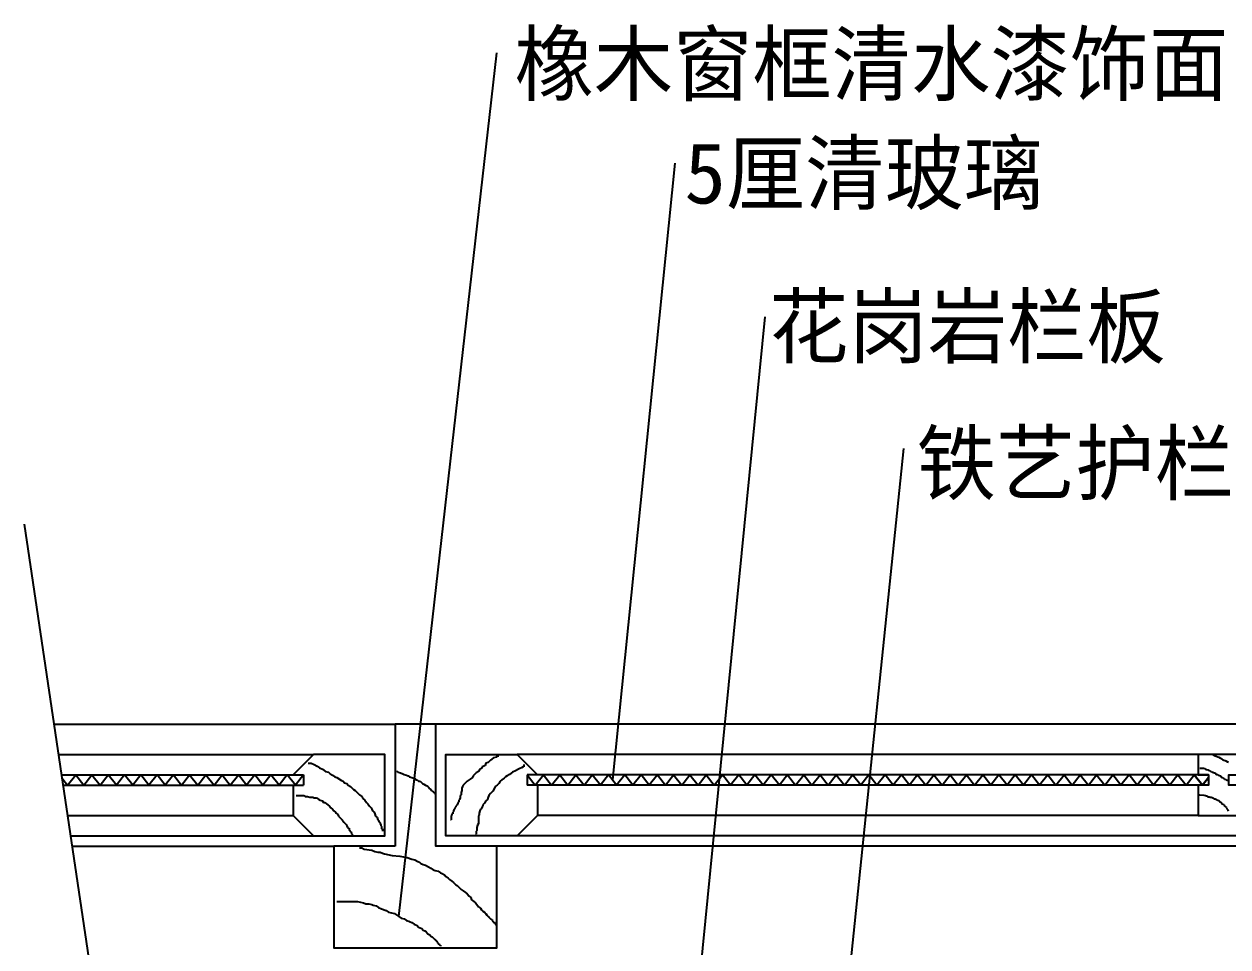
# Model space of a CAD drawing. Header units: metres. Extents: x 237 to 5358, y 156 to 7022.
# Drawn here: x 288 to 1472, y 1803 to 2711 of the extents above; entities that cross this region are included whole.
import ezdxf

# ---------------------------------------------------------------- set-up
doc = ezdxf.new("R2010")
doc.units = ezdxf.units.M
for name, color, linetype in [('3', 3, 'Continuous'), ('4', 4, 'Continuous'), ('7', 7, 'Continuous'), ('BH', 3, 'Continuous'), ('DIM', 3, 'Continuous'), ('TEXT', 3, 'Continuous')]:
    doc.layers.add(name, color=color, linetype=linetype)
doc.dimstyles.get("Standard").update_dxf_attribs({"dimtxt": 2.5, "dimasz": 2.5, "dimexe": 1.25, "dimexo": 0.625, "dimtad": 1, "dimcen": 2.5, "dimazin": 3, "dimtfac": 1, "dimtmove": 0, "dimatfit": 3})

# ---------------------------------------------------------------- blocks, each defined once
blk = doc.blocks.new('BH2')
at = {"layer": 'BH'}
blk.add_lwpolyline([(0, 32), (5, 28), (0, 24), (5, 20), (0, 16), (5, 12), (0, 8), (5, 4), (0, 0)], dxfattribs=at)

msp = doc.modelspace()

# ---------------------------------------------------------------- linework, layer by layer
at = {"layer": '3'}
for p, q in [((330.89, 1932.18), (553, 1932.18)), ((1443, 1932.18), (793, 1932.18))]:
    msp.add_line(p, q, dxfattribs=at)
at = {"layer": '4'}
for p, q in [((317.49, 2022.18), (653, 2022.18)), ((2223, 2022.18), (693, 2022.18)), ((321.96, 1992.18), (573, 1992.18)), ((1443, 1992.18), (773, 1992.18)), ((333.86, 1912.18), (573, 1912.18)), ((2143, 1912.18), (773, 1912.18))]:
    msp.add_line(p, q, dxfattribs=at)
for points in [[(653, 1902.18), (593, 1902.18), (593, 1802.18), (753, 1802.18), (753, 1902.18), (693, 1902.18), (693, 2022.18), (653, 2022.18)], [(1483, 1932.18), (1483, 1962.18), (1473, 1962.18), (1473, 1972.18), (1483, 1972.18), (1483, 1992.18), (1443, 1992.18), (1443, 1972.18), (1453, 1972.18), (1453, 1962.18), (1443, 1962.18), (1443, 1932.18)]]:
    msp.add_lwpolyline(points, close=True, dxfattribs=at)
for points in [[(553, 1962.18), (553, 1932.18), (573, 1912.18), (643, 1912.18), (643, 1992.18), (573, 1992.18), (553, 1972.18)], [(793, 1962.18), (793, 1932.18), (773, 1912.18), (703, 1912.18), (703, 1992.18), (773, 1992.18), (793, 1972.18)]]:
    msp.add_lwpolyline(points, dxfattribs=at)
at = {"layer": '7'}
for p, q in [((324.93, 1972.18), (563, 1972.18)), ((563, 1972.18), (563, 1962.18)), ((1453, 1972.18), (783, 1972.18)), ((783, 1972.18), (783, 1962.18)), ((326.42, 1962.18), (563, 1962.18)), ((1453, 1962.18), (783, 1962.18)), ((335.35, 1902.18), (593, 1902.18)), ((2163, 1902.18), (753, 1902.18))]:
    msp.add_line(p, q, dxfattribs=at)
at = {"layer": 'BH'}
for p, q in [((752.86, 1989.77), (749.89, 1989.03)), ((753.61, 1990.51), (752.86, 1989.77)), ((755.09, 1990.51), (753.61, 1990.51)), ((1457.19, 1992.04), (1457.57, 1992.04)), ((1457.57, 1992.04), (1458.32, 1991.66)), ((1458.32, 1991.66), (1459.46, 1990.9)), ((1459.46, 1990.9), (1463.25, 1989.77)), ((1463.25, 1989.77), (1464.77, 1988.63)), ((567.66, 1983.82), (570.64, 1983.82)), ((570.64, 1983.82), (573.61, 1982.34)), ((573.61, 1982.34), (576.59, 1980.85)), ((576.59, 1980.85), (578.82, 1979.36)), ((578.82, 1979.36), (581.8, 1977.88)), ((581.8, 1977.88), (584.77, 1975.65)), ((736.5, 1977.88), (735.01, 1975.65)), ((737.99, 1978.62), (736.5, 1977.88)), ((738.73, 1980.11), (737.99, 1978.62)), ((740.22, 1980.85), (738.73, 1980.11)), ((741.71, 1981.59), (740.22, 1980.85)), ((742.45, 1983.82), (741.71, 1981.59)), ((744.68, 1984.57), (742.45, 1983.82)), ((746.91, 1986.8), (744.68, 1984.57)), ((749.89, 1989.03), (746.91, 1986.8)), ((774.43, 1977.88), (771.46, 1976.39)), ((775.92, 1978.62), (774.43, 1977.88)), ((777.41, 1979.36), (775.92, 1978.62)), ((778.89, 1980.11), (777.41, 1979.36)), ((779.64, 1980.11), (778.89, 1980.11)), ((779.64, 1982.34), (779.64, 1980.11)), ((1444.68, 1978.78), (1448.09, 1978.78)), ((1448.09, 1978.78), (1449.23, 1978.4)), ((1449.23, 1978.4), (1449.98, 1978.02)), ((1449.98, 1978.02), (1451.12, 1977.64)), ((1451.12, 1977.64), (1452.26, 1977.26)), ((1452.26, 1977.26), (1453.4, 1976.51)), ((1464.77, 1988.63), (1466.28, 1987.87)), ((1466.28, 1987.87), (1467.04, 1987.11)), ((1467.04, 1987.11), (1468.18, 1986.74)), ((1468.18, 1986.74), (1469.32, 1986.36)), ((1469.32, 1986.36), (1470.08, 1985.98)), ((1470.08, 1985.98), (1471.59, 1985.22)), ((1471.59, 1985.22), (1472.73, 1984.84)), ((584.77, 1975.65), (587.75, 1974.9)), ((587.75, 1974.9), (589.23, 1973.42)), ((589.23, 1973.42), (591.46, 1971.93)), ((591.46, 1971.93), (593.7, 1970.44)), ((593.7, 1970.44), (595.93, 1969.7)), ((595.93, 1969.7), (600.39, 1966.73)), ((600.39, 1966.73), (601.88, 1965.98)), ((601.88, 1965.98), (603.36, 1964.5)), ((654.68, 1976.39), (654.68, 1975.65)), ((654.68, 1975.65), (655.43, 1975.65)), ((655.43, 1975.65), (656.17, 1974.9)), ((656.17, 1974.9), (658.4, 1974.16)), ((658.4, 1974.16), (660.63, 1973.42)), ((660.63, 1973.42), (662.12, 1972.67)), ((662.12, 1972.67), (664.35, 1971.93)), ((664.35, 1971.93), (665.84, 1971.19)), ((665.84, 1971.19), (667.33, 1970.44)), ((667.33, 1970.44), (669.56, 1969.7)), ((669.56, 1969.7), (671.05, 1968.96)), ((671.05, 1968.96), (672.54, 1968.96)), ((672.54, 1968.96), (673.28, 1967.47)), ((673.28, 1967.47), (674.77, 1967.47)), ((674.77, 1967.47), (675.51, 1966.73)), ((675.51, 1966.73), (676.25, 1965.98)), ((676.25, 1965.98), (677.74, 1965.98)), ((677.74, 1965.98), (679.23, 1964.5)), ((723.86, 1965.98), (721.62, 1963.75)), ((726.83, 1968.21), (723.86, 1965.98)), ((729.06, 1969.7), (726.83, 1968.21)), ((729.81, 1971.19), (729.06, 1969.7)), ((730.55, 1971.93), (729.81, 1971.19)), ((732.78, 1974.16), (730.55, 1971.93)), ((735.01, 1975.65), (732.78, 1974.16)), ((756.58, 1965.98), (755.09, 1963.75)), ((758.07, 1967.47), (756.58, 1965.98)), ((760.3, 1968.96), (758.07, 1967.47)), ((761.79, 1970.44), (760.3, 1968.96)), ((763.28, 1971.19), (761.79, 1970.44)), ((765.51, 1972.67), (763.28, 1971.19)), ((768.48, 1974.9), (765.51, 1972.67)), ((771.46, 1976.39), (768.48, 1974.9)), ((1453.4, 1976.51), (1454.53, 1976.51)), ((1454.53, 1976.51), (1455.29, 1975.75)), ((1455.29, 1975.75), (1456.05, 1975.75)), ((1456.05, 1975.75), (1456.43, 1975.37)), ((1456.43, 1975.37), (1456.81, 1974.99)), ((1456.81, 1974.99), (1457.19, 1974.99)), ((1457.19, 1974.99), (1457.94, 1974.61)), ((1457.94, 1974.61), (1459.08, 1974.23)), ((1459.08, 1974.23), (1459.84, 1973.86)), ((1459.84, 1973.86), (1460.6, 1973.1)), ((1460.6, 1973.1), (1461.36, 1972.72)), ((1461.36, 1972.72), (1462.11, 1972.72)), ((1462.11, 1972.72), (1462.49, 1972.34)), ((1462.49, 1972.34), (1462.87, 1971.96)), ((1462.87, 1971.96), (1464.01, 1971.58)), ((1464.01, 1971.58), (1464.77, 1971.2)), ((1464.77, 1971.2), (1465.15, 1970.45)), ((1465.15, 1970.45), (1465.53, 1970.45)), ((1465.53, 1970.45), (1465.53, 1970.07)), ((1465.53, 1970.07), (1465.91, 1970.07)), ((1465.91, 1970.07), (1466.66, 1969.69)), ((1466.66, 1969.69), (1467.04, 1969.69)), ((1467.04, 1969.69), (1467.8, 1968.93)), ((1467.8, 1968.93), (1468.56, 1968.55)), ((1468.56, 1968.55), (1468.94, 1968.55)), ((1468.94, 1968.55), (1468.94, 1968.17)), ((1468.94, 1968.17), (1469.7, 1968.17)), ((1469.7, 1968.17), (1470.45, 1967.41)), ((1470.45, 1967.41), (1470.83, 1967.41)), ((1470.83, 1967.41), (1471.21, 1967.04)), ((1471.21, 1967.04), (1471.59, 1967.04)), ((1471.59, 1967.04), (1471.97, 1966.66)), ((603.36, 1964.5), (605.6, 1963.75)), ((605.6, 1963.75), (607.08, 1962.27)), ((607.08, 1962.27), (609.31, 1960.78)), ((609.31, 1960.78), (610.8, 1959.29)), ((610.8, 1959.29), (612.29, 1957.81)), ((612.29, 1957.81), (613.78, 1957.06)), ((613.78, 1957.06), (615.26, 1955.58)), ((615.26, 1955.58), (616.75, 1954.09)), ((616.75, 1954.09), (618.24, 1952.6)), ((679.23, 1964.5), (679.97, 1963.75)), ((679.97, 1963.75), (681.46, 1963.01)), ((681.46, 1963.01), (682.95, 1962.27)), ((682.95, 1962.27), (684.44, 1961.52)), ((684.44, 1961.52), (685.18, 1960.78)), ((685.18, 1960.78), (685.92, 1960.04)), ((685.92, 1960.04), (687.41, 1958.55)), ((687.41, 1958.55), (688.15, 1957.81)), ((688.15, 1957.81), (688.9, 1957.06)), ((688.9, 1957.06), (689.64, 1957.06)), ((689.64, 1957.06), (689.64, 1956.32)), ((689.64, 1956.32), (690.39, 1955.58)), ((690.39, 1955.58), (691.13, 1954.83)), ((691.13, 1954.83), (691.87, 1954.83)), ((691.87, 1954.83), (691.87, 1954.09)), ((691.87, 1954.09), (692.62, 1954.09)), ((692.62, 1954.09), (692.62, 1953.35)), ((718.65, 1957.06), (717.91, 1954.83)), ((717.91, 1954.83), (717.91, 1952.6)), ((719.39, 1960.78), (718.65, 1959.29)), ((718.65, 1959.29), (718.65, 1957.06)), ((720.14, 1962.27), (719.39, 1960.78)), ((721.62, 1963.75), (720.14, 1962.27)), ((746.91, 1954.09), (745.42, 1951.86)), ((749.14, 1956.32), (746.91, 1954.09)), ((750.63, 1958.55), (749.14, 1956.32)), ((751.38, 1960.78), (750.63, 1958.55)), ((753.61, 1962.27), (751.38, 1960.78)), ((755.09, 1963.75), (753.61, 1962.27)), ((555.76, 1951.86), (563.2, 1951.86)), ((563.2, 1951.86), (564.69, 1951.12)), ((564.69, 1951.12), (566.92, 1951.12)), ((566.92, 1951.12), (569.15, 1950.37)), ((569.15, 1950.37), (572.13, 1950.37)), ((572.13, 1950.37), (573.61, 1949.63)), ((573.61, 1949.63), (575.84, 1949.63)), ((575.84, 1949.63), (578.08, 1948.14)), ((578.08, 1948.14), (579.56, 1947.4)), ((579.56, 1947.4), (581.8, 1946.66)), ((581.8, 1946.66), (582.54, 1945.17)), ((582.54, 1945.17), (584.03, 1945.17)), ((584.03, 1945.17), (585.51, 1943.68)), ((585.51, 1943.68), (587, 1942.94)), ((587, 1942.94), (588.49, 1941.45)), ((618.24, 1952.6), (620.47, 1951.12)), ((620.47, 1951.12), (621.21, 1948.89)), ((621.21, 1948.89), (623.45, 1947.4)), ((623.45, 1947.4), (624.93, 1945.17)), ((624.93, 1945.17), (626.42, 1943.68)), ((626.42, 1943.68), (627.91, 1941.45)), ((713.44, 1942.2), (712.7, 1941.45)), ((714.19, 1942.94), (713.44, 1942.2)), ((714.93, 1944.43), (714.19, 1942.94)), ((715.67, 1945.91), (714.93, 1945.17)), ((714.93, 1945.17), (714.93, 1944.43)), ((716.42, 1948.14), (715.67, 1947.4)), ((715.67, 1947.4), (715.67, 1945.91)), ((717.16, 1949.63), (716.42, 1948.14)), ((717.91, 1952.6), (717.16, 1951.86)), ((717.16, 1951.86), (717.16, 1949.63)), ((739.47, 1942.2), (738.73, 1940.71)), ((740.96, 1944.43), (739.47, 1942.94)), ((739.47, 1942.94), (739.47, 1942.2)), ((742.45, 1946.66), (740.96, 1944.43)), ((743.94, 1948.14), (742.45, 1946.66)), ((744.68, 1950.37), (743.94, 1948.14)), ((745.42, 1951.86), (744.68, 1950.37)), ((1443.16, 1952.64), (1444.68, 1952.64)), ((1444.68, 1952.64), (1448.47, 1952.26)), ((1448.47, 1952.26), (1449.98, 1951.88)), ((1449.98, 1951.88), (1451.12, 1951.5)), ((1451.12, 1951.5), (1452.26, 1950.75)), ((1452.26, 1950.75), (1454.15, 1950.75)), ((1454.15, 1950.75), (1454.53, 1950.37)), ((1454.53, 1950.37), (1455.67, 1950.37)), ((1455.67, 1950.37), (1456.81, 1949.99)), ((1456.81, 1949.99), (1457.94, 1949.23)), ((1457.94, 1949.23), (1458.7, 1948.85)), ((1458.7, 1948.85), (1459.46, 1948.85)), ((1459.46, 1948.85), (1460.6, 1948.09)), ((1460.6, 1948.09), (1462.11, 1947.34)), ((1462.11, 1947.34), (1463.25, 1946.96)), ((1463.25, 1946.96), (1463.63, 1946.2)), ((1463.63, 1946.2), (1464.01, 1946.2)), ((1464.01, 1946.2), (1464.39, 1945.82)), ((1464.39, 1945.82), (1465.15, 1945.44)), ((1465.15, 1945.44), (1465.91, 1944.68)), ((1465.91, 1944.68), (1466.66, 1943.93)), ((1466.66, 1943.93), (1467.42, 1943.55)), ((1467.42, 1943.55), (1467.8, 1942.79)), ((1467.8, 1942.79), (1468.18, 1942.79)), ((1468.18, 1942.79), (1468.56, 1942.41)), ((1468.56, 1942.41), (1468.94, 1941.65)), ((588.49, 1941.45), (589.98, 1939.97)), ((589.98, 1939.97), (591.46, 1938.48)), ((591.46, 1938.48), (592.95, 1936.99)), ((592.95, 1936.99), (594.44, 1935.51)), ((594.44, 1935.51), (595.18, 1934.76)), ((595.18, 1934.76), (596.67, 1933.28)), ((596.67, 1933.28), (597.41, 1931.79)), ((597.41, 1931.79), (598.9, 1930.3)), ((598.9, 1930.3), (600.39, 1928.82)), ((627.91, 1941.45), (629.4, 1939.97)), ((629.4, 1939.97), (630.14, 1938.48)), ((630.14, 1938.48), (630.88, 1936.99)), ((630.88, 1936.99), (632.37, 1935.51)), ((632.37, 1935.51), (633.12, 1934.02)), ((633.12, 1934.02), (633.86, 1931.79)), ((633.86, 1931.79), (635.35, 1930.3)), ((635.35, 1930.3), (636.09, 1928.07)), ((708.98, 1932.53), (708.24, 1931.79)), ((708.24, 1931.79), (708.24, 1928.07)), ((709.72, 1934.02), (708.98, 1934.02)), ((708.98, 1934.02), (708.98, 1932.53)), ((710.47, 1936.25), (709.72, 1935.51)), ((709.72, 1935.51), (709.72, 1934.02)), ((711.21, 1938.48), (710.47, 1936.99)), ((710.47, 1936.99), (710.47, 1936.25)), ((711.96, 1939.22), (711.21, 1938.48)), ((712.7, 1940.71), (711.96, 1939.97)), ((711.96, 1939.97), (711.96, 1939.22)), ((712.7, 1941.45), (712.7, 1940.71)), ((735.76, 1932.53), (735.01, 1931.79)), ((735.01, 1931.79), (735.01, 1924.36)), ((736.5, 1936.99), (735.76, 1934.76)), ((735.76, 1934.76), (735.76, 1932.53)), ((737.24, 1938.48), (736.5, 1936.99)), ((737.99, 1939.22), (737.24, 1938.48)), ((738.73, 1940.71), (737.99, 1939.22)), ((1468.94, 1941.65), (1469.7, 1940.9)), ((1469.7, 1940.9), (1470.83, 1940.14)), ((1470.83, 1940.14), (1471.21, 1939)), ((1471.21, 1939), (1471.59, 1938.24)), ((1471.59, 1938.24), (1471.97, 1937.86)), ((1471.97, 1937.86), (1471.97, 1937.49)), ((1471.97, 1937.49), (1472.35, 1936.73)), ((600.39, 1928.82), (601.13, 1928.07)), ((601.13, 1928.07), (601.88, 1926.59)), ((601.88, 1926.59), (602.62, 1925.84)), ((602.62, 1925.84), (603.36, 1925.1)), ((603.36, 1925.1), (604.11, 1924.36)), ((604.11, 1924.36), (604.85, 1923.61)), ((604.85, 1923.61), (605.6, 1922.13)), ((605.6, 1922.13), (606.34, 1920.64)), ((606.34, 1920.64), (607.08, 1919.9)), ((607.08, 1919.9), (607.83, 1919.9)), ((607.83, 1919.9), (607.83, 1918.41)), ((607.83, 1918.41), (608.57, 1917.67)), ((636.09, 1928.07), (636.83, 1927.33)), ((636.83, 1927.33), (637.58, 1925.84)), ((637.58, 1925.84), (638.32, 1925.1)), ((638.32, 1925.1), (638.32, 1924.36)), ((638.32, 1924.36), (639.07, 1922.87)), ((639.07, 1922.87), (639.07, 1922.13)), ((639.07, 1922.13), (639.81, 1921.38)), ((639.81, 1921.38), (639.81, 1919.16)), ((639.81, 1919.16), (640.55, 1919.16)), ((640.55, 1919.16), (640.55, 1916.93)), ((708.24, 1928.07), (707.49, 1928.07)), ((734.27, 1922.87), (733.52, 1920.64)), ((733.52, 1920.64), (733.52, 1917.67)), ((735.01, 1924.36), (734.27, 1922.87)), ((608.57, 1917.67), (608.57, 1916.93)), ((608.57, 1916.93), (609.31, 1916.18)), ((609.31, 1916.18), (610.06, 1915.44)), ((610.06, 1915.44), (610.06, 1913.95)), ((610.06, 1913.95), (610.8, 1913.95)), ((610.8, 1913.95), (610.8, 1913.21)), ((610.8, 1913.21), (611.55, 1912.47)), ((732.78, 1913.95), (732.04, 1913.95)), ((733.52, 1917.67), (732.78, 1916.93)), ((732.78, 1916.93), (732.78, 1913.95)), ((618.24, 1900.57), (620.47, 1900.57)), ((620.47, 1900.57), (622.7, 1899.09)), ((622.7, 1899.09), (630.14, 1898.34)), ((630.14, 1898.34), (633.12, 1896.86)), ((633.12, 1896.86), (636.09, 1896.11)), ((636.09, 1896.11), (638.32, 1896.11)), ((638.32, 1896.11), (640.55, 1895.37)), ((640.55, 1895.37), (642.78, 1894.63)), ((642.78, 1894.63), (650.22, 1893.14)), ((650.22, 1893.14), (657.66, 1892.4)), ((657.66, 1892.4), (665.1, 1890.91)), ((665.1, 1890.91), (669.56, 1889.42)), ((669.56, 1889.42), (672.54, 1888.68)), ((672.54, 1888.68), (675.51, 1887.19)), ((675.51, 1887.19), (677, 1886.45)), ((677, 1886.45), (678.49, 1884.96)), ((678.49, 1884.96), (680.72, 1884.22)), ((680.72, 1884.22), (682.95, 1883.48)), ((682.95, 1883.48), (685.92, 1881.99)), ((685.92, 1881.99), (688.15, 1880.5)), ((688.15, 1880.5), (690.39, 1879.02)), ((690.39, 1879.02), (692.62, 1878.27)), ((692.62, 1878.27), (695.59, 1877.53)), ((695.59, 1877.53), (697.82, 1876.04)), ((697.82, 1876.04), (699.31, 1875.3)), ((699.31, 1875.3), (701.54, 1873.81)), ((701.54, 1873.81), (703.03, 1872.33)), ((703.03, 1872.33), (705.26, 1870.84)), ((705.26, 1870.84), (706.75, 1869.35)), ((706.75, 1869.35), (708.98, 1867.87)), ((708.98, 1867.87), (710.47, 1866.38)), ((710.47, 1866.38), (712.7, 1864.15)), ((712.7, 1864.15), (714.19, 1863.41)), ((714.19, 1863.41), (715.67, 1861.92)), ((715.67, 1861.92), (717.91, 1859.69)), ((717.91, 1859.69), (720.14, 1858.2)), ((595.93, 1847.8), (616.01, 1847.8)), ((616.01, 1847.8), (618.98, 1847.05)), ((618.98, 1847.05), (621.96, 1846.31)), ((720.14, 1858.2), (722.37, 1856.72)), ((722.37, 1856.72), (723.86, 1855.23)), ((723.86, 1855.23), (726.09, 1853)), ((726.09, 1853), (727.57, 1851.51)), ((727.57, 1851.51), (728.32, 1849.28)), ((728.32, 1849.28), (730.55, 1847.8)), ((730.55, 1847.8), (732.04, 1846.31)), ((621.96, 1846.31), (624.19, 1845.57)), ((624.19, 1845.57), (627.17, 1845.57)), ((627.17, 1845.57), (630.14, 1844.82)), ((630.14, 1844.82), (631.63, 1844.08)), ((631.63, 1844.08), (634.6, 1843.34)), ((634.6, 1843.34), (636.83, 1841.85)), ((636.83, 1841.85), (639.81, 1840.36)), ((639.81, 1840.36), (644.27, 1838.88)), ((644.27, 1838.88), (646.5, 1837.39)), ((646.5, 1837.39), (652.45, 1835.9)), ((652.45, 1835.9), (656.92, 1832.93)), ((732.04, 1846.31), (733.52, 1844.82)), ((733.52, 1844.82), (735.01, 1842.59)), ((735.01, 1842.59), (737.24, 1841.11)), ((737.24, 1841.11), (737.99, 1839.62)), ((737.99, 1839.62), (739.47, 1838.13)), ((739.47, 1838.13), (740.96, 1837.39)), ((740.96, 1837.39), (741.71, 1835.9)), ((741.71, 1835.9), (742.45, 1835.9)), ((742.45, 1835.9), (743.19, 1834.42)), ((656.92, 1832.93), (659.15, 1831.44)), ((659.15, 1831.44), (662.12, 1830.7)), ((662.12, 1830.7), (664.35, 1829.21)), ((664.35, 1829.21), (666.59, 1828.47)), ((666.59, 1828.47), (668.07, 1827.73)), ((668.07, 1827.73), (669.56, 1826.98)), ((669.56, 1826.98), (671.79, 1825.5)), ((671.79, 1825.5), (674.77, 1824.01)), ((674.77, 1824.01), (676.25, 1822.52)), ((743.19, 1834.42), (743.94, 1833.67)), ((743.94, 1833.67), (744.68, 1832.93)), ((744.68, 1832.93), (745.42, 1832.93)), ((745.42, 1832.93), (745.42, 1832.19)), ((745.42, 1832.19), (746.91, 1830.7)), ((746.91, 1830.7), (747.66, 1830.7)), ((747.66, 1830.7), (747.66, 1829.96)), ((747.66, 1829.96), (748.4, 1829.96)), ((748.4, 1829.96), (748.4, 1829.21)), ((748.4, 1829.21), (749.14, 1828.47)), ((749.14, 1828.47), (749.14, 1827.73)), ((749.14, 1827.73), (749.89, 1827.73)), ((749.89, 1827.73), (749.89, 1826.98)), ((749.89, 1826.98), (751.38, 1826.98)), ((751.38, 1826.98), (751.38, 1825.5)), ((751.38, 1825.5), (752.12, 1824.75)), ((676.25, 1822.52), (677.74, 1821.78)), ((677.74, 1821.78), (679.23, 1821.04)), ((679.23, 1821.04), (680.72, 1819.55)), ((680.72, 1819.55), (682.2, 1818.81)), ((682.2, 1818.81), (683.69, 1818.06)), ((683.69, 1818.06), (685.18, 1815.83)), ((685.18, 1815.83), (687.41, 1815.09)), ((687.41, 1815.09), (688.15, 1813.6)), ((688.15, 1813.6), (689.64, 1812.86)), ((689.64, 1812.86), (690.39, 1812.12)), ((690.39, 1812.12), (691.13, 1811.37)), ((691.13, 1811.37), (691.87, 1810.63)), ((691.87, 1810.63), (692.62, 1810.63)), ((692.62, 1810.63), (692.62, 1809.89)), ((692.62, 1809.89), (693.36, 1809.14)), ((693.36, 1809.14), (694.1, 1809.14)), ((694.1, 1809.14), (694.1, 1808.4)), ((694.1, 1808.4), (694.85, 1807.66)), ((694.85, 1807.66), (694.85, 1806.91)), ((694.85, 1806.91), (695.59, 1806.91)), ((695.59, 1806.91), (695.59, 1806.17)), ((695.59, 1806.17), (696.34, 1806.17)), ((696.34, 1806.17), (696.34, 1805.43)), ((696.34, 1805.43), (697.08, 1804.68)), ((697.08, 1804.68), (697.82, 1804.68)), ((697.82, 1804.68), (697.82, 1803.94))]:
    msp.add_line(p, q, dxfattribs=at)
for points in [[(325.38, 1969.21), (331, 1962.18), (339, 1972.18), (347, 1962.18), (355, 1972.18), (363, 1962.18), (371, 1972.18)], [(1423, 1972.18), (1431, 1962.18), (1439, 1972.18), (1447, 1962.18), (1453, 1969.68)], [(1453, 1969.68), (1447, 1962.18), (1439, 1972.18)]]:
    msp.add_lwpolyline(points, dxfattribs=at)
at = {"layer": 'DIM'}
msp.add_line((288.2, 2218.94), (493.82, 837.57), dxfattribs=at)

# ---------------------------------------------------------------- block references
at = {"layer": '3', "yscale": 2, "zscale": 2}
for p, xscale, rotation in [((371, 1972.18), 2, 270), ((499, 1972.18), -2, 90), ((499, 1972.18), 2, 270), ((847, 1972.18), -2, 90), ((847, 1972.18), 2, 270), ((975, 1972.18), -2, 90), ((975, 1972.18), 2, 270), ((1103, 1972.18), -2, 90), ((1103, 1972.18), 2, 270), ((1231, 1972.18), -2, 90), ((1231, 1972.18), 2, 270), ((1359, 1972.18), -2, 90), ((1359, 1972.18), 2, 270)]:
    msp.add_blockref('BH2', p, dxfattribs=dict(at, xscale=xscale, rotation=rotation))

# ---------------------------------------------------------------- texts
at = {"layer": 'TEXT'}
for s, p in [('橡木窗框清水漆饰面', (770.55, 2641.54)), ('5厘清玻璃', (937.64, 2534.25)), ('花岗岩栏板', (1020.95, 2383.38)), ('铁艺护栏', (1166.13, 2248.87))]:
    msp.add_text(s, height=60, dxfattribs=at).set_placement(p)

# ---------------------------------------------------------------- leaders
at = {"layer": 'DIM'}
for points in [[(656.92, 1832.93), (753.07, 2682.39)], [(867.16, 1967.51), (928.68, 2573.75)], [(931.07, 1554.31), (1017.07, 2422.82)], [(1026.7, 1067.4), (1153.44, 2293.26)]]:
    msp.add_leader(points, dimstyle='Standard', dxfattribs=at)

doc.saveas('drawing.dxf')
